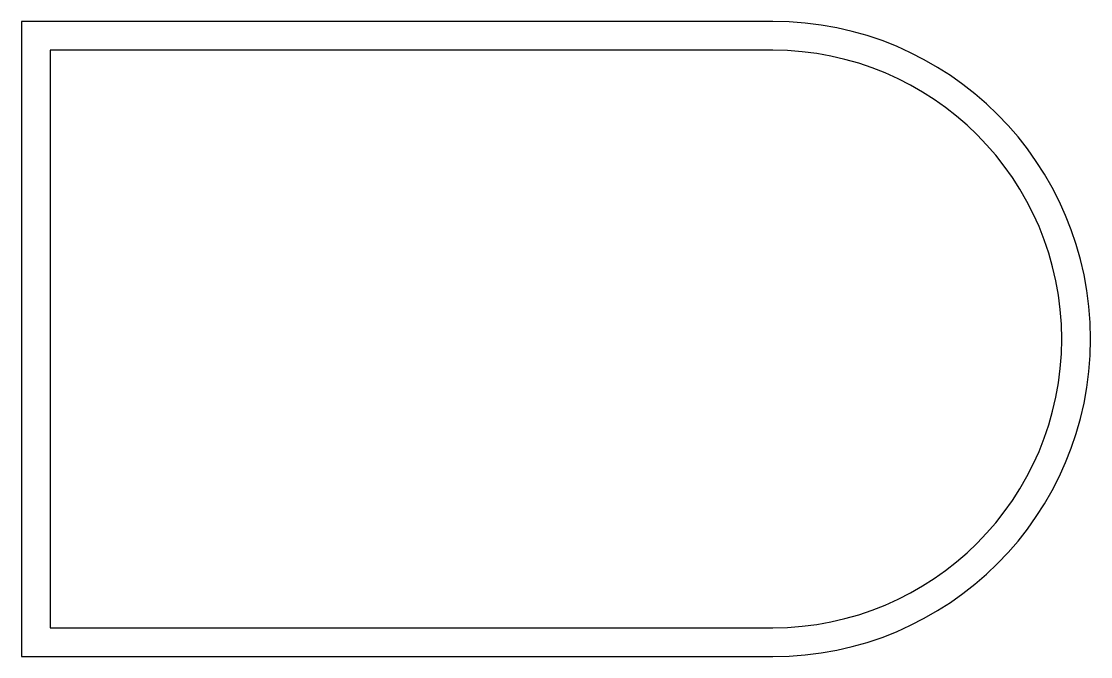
# Model space of a CAD drawing. Header units: millimetres. Extents: x -200 to 7200, y -200 to 4200.
import ezdxf

# ---------------------------------------------------------------- set-up
doc = ezdxf.new("R2010")
doc.units = ezdxf.units.MM
doc.layers.add('A-WALL', color=7, linetype='Continuous')

msp = doc.modelspace()

# ---------------------------------------------------------------- linework, layer by layer
at = {"layer": 'A-WALL'}
for points in [[(-200, -200), (5000, -200, 1), (5000, 4200), (-200, 4200)], [(0, 0), (5000, 0, 1), (5000, 4000), (0, 4000)]]:
    msp.add_lwpolyline(points, format="xyb", close=True, dxfattribs=at)

doc.saveas('drawing.dxf')
